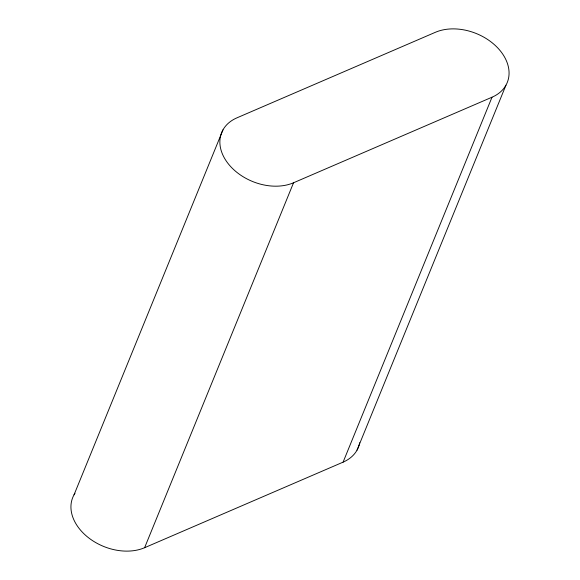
<?xml version="1.0" encoding="UTF-8"?>
<svg xmlns="http://www.w3.org/2000/svg" width="580" height="580" viewBox="0 0 580 580"><rect width="100%" height="100%" fill="white"/><g stroke="black" fill="none" stroke-linecap="round" stroke-linejoin="round"><path stroke-width="0.87" d="M74.052 494.784L222.981 129.84M74.972 493.275A47.031 33.662 22.2 0 0 88.443 537.689A47.031 33.662 22.2 0 0 144.608 547.708L293.538 182.772L492.014 97.208A47.031 33.662 22.2 0 0 499.148 49.467A47.031 33.662 22.2 0 0 435.391 32.291L236.908 117.856A47.031 33.662 22.2 0 0 229.781 165.59A47.031 33.662 22.2 0 0 293.538 182.772M144.608 547.708L343.092 462.144L492.014 97.208M357.019 450.16L505.948 85.216M359.709 442.707A47.031 33.662 22.2 0 1 343.092 462.144"/></g></svg>
